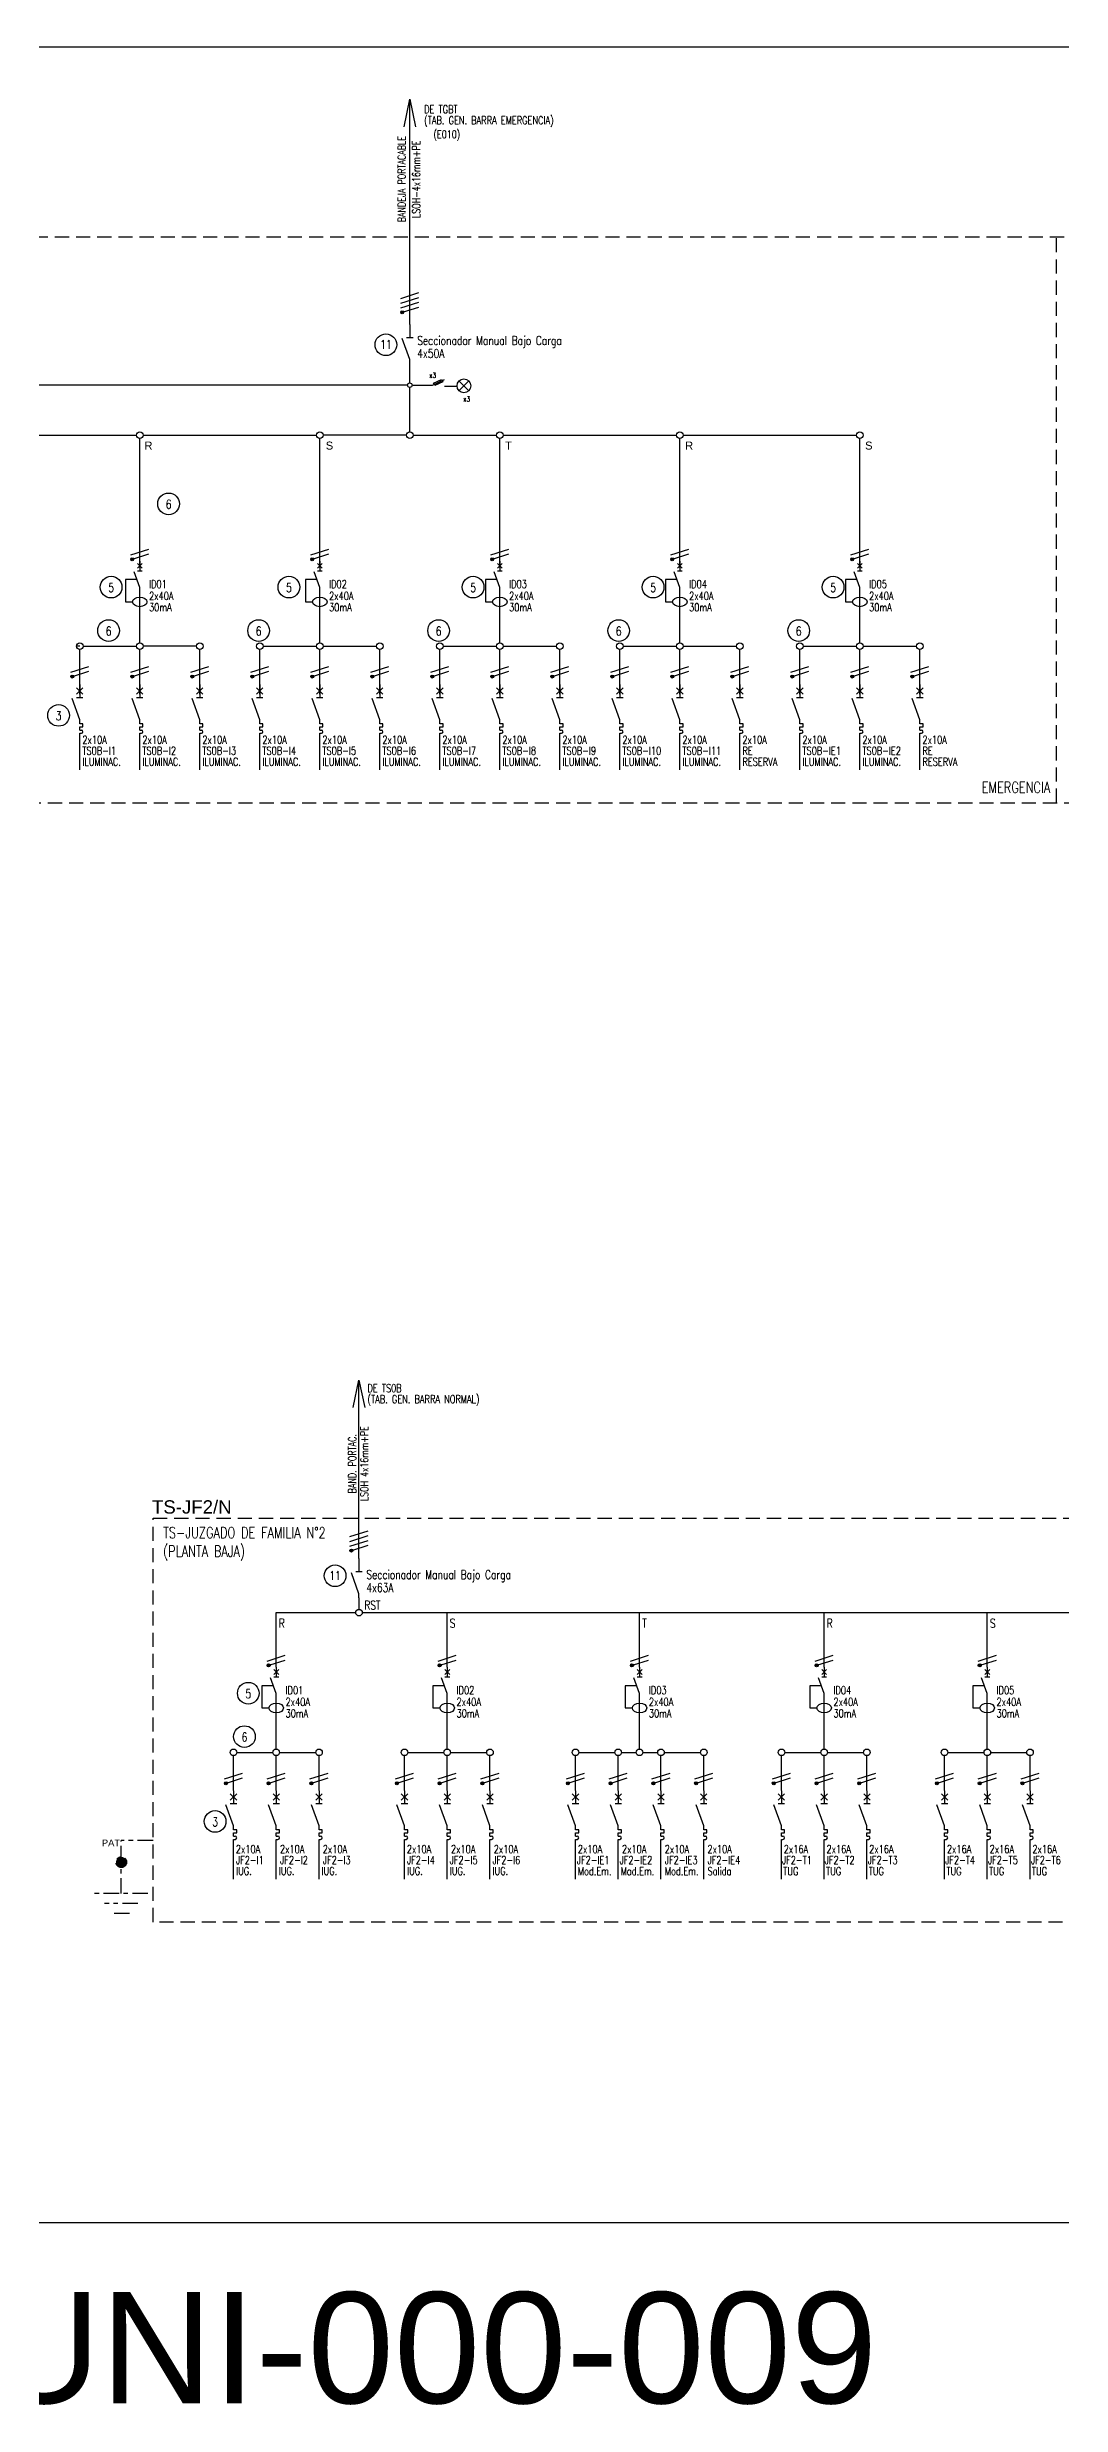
# Model space of a CAD drawing. Extents: x 3521 to 3783, y 1252 to 1654.
# Drawn here: x 3713.1 to 3735.9, y 1383.4 to 1436.4 of the extents above; entities that cross this region are included whole.
import ezdxf
from ezdxf.enums import TextEntityAlignment as Align

# ---------------------------------------------------------------- set-up
doc = ezdxf.new("R2010")
doc.units = 0
doc.linetypes.add('OCJ-ESQUEMAS UNIFILARES-CORREGIDOS IDO-REV.br$0$DASHED', pattern=[19.05, 12.7, -6.35])
doc.linetypes.add('OCJ-ESQUEMAS UNIFILARES-CORREGIDOS IDO-REV.br$0$EJE_5', pattern=[7.1, 5, -1, 0.1, -1])
for name, color, linetype in [('OCJ-ESQUEMAS UNIFILARES-CORREGIDOS IDO-REV.br$0$00-IE', 1, 'Continuous'), ('OCJ-ESQUEMAS UNIFILARES-CORREGIDOS IDO-REV.br$0$00-IE-CABLES', 10, 'Continuous'), ('OCJ-ESQUEMAS UNIFILARES-CORREGIDOS IDO-REV.br$0$01-ELE-APARATOS', 170, 'Continuous'), ('OCJ-ESQUEMAS UNIFILARES-CORREGIDOS IDO-REV.br$0$CABLES', 10, 'Continuous'), ('OCJ-ESQUEMAS UNIFILARES-CORREGIDOS IDO-REV.br$0$ELECTRIC', 4, 'Continuous'), ('OCJ-ESQUEMAS UNIFILARES-CORREGIDOS IDO-REV.br$0$NOMBRE DE PLANOS', 6, 'Continuous'), ('OCJ-ESQUEMAS UNIFILARES-CORREGIDOS IDO-REV.br$0$PAT', 80, 'Continuous'), ('OCJ-ESQUEMAS UNIFILARES-CORREGIDOS IDO-REV.br$0$TEXTO', 7, 'Continuous')]:
    doc.layers.add(name, color=color, linetype=linetype)
doc.styles.add('OCJ-ESQUEMAS UNIFILARES-CORREGIDOS IDO-REV.br$0$ARIAL', font='arial.ttf', dxfattribs={"height": 0.2})
doc.styles.add('OCJ-ESQUEMAS UNIFILARES-CORREGIDOS IDO-REV.br$0$Electricidad', font='ROMANS.SHX', dxfattribs={"width": 0.75, "height": 0.175})
doc.styles.add('OCJ-ESQUEMAS UNIFILARES-CORREGIDOS IDO-REV.br$0$Standard', font='arial.ttf')

# ---------------------------------------------------------------- blocks, each defined once
blk = doc.blocks.new('OCJ-ESQUEMAS UNIFILARES-CORREGIDOS IDO-REV.br$0$Unif-Interruptor-Term')
for p, q in [((0, -1.013), (0.045, -1.013)), ((0, -1.103), (0.045, -1.103))]:
    blk.add_line(p, q)
for points in [[(-0.09, 0.177), (0.09, -0.003)], [(-0.09, -0.003), (0.09, 0.177)], [(0, 0.267), (0, -0.093)], [(0, -0.72), (-0.215, -0.128)], [(-0.09, -0.093), (0.09, -0.093)], [(0, -0.833), (0, -0.72)], [(0, -0.923), (0.09, -0.923), (0.09, -0.833), (0, -0.833)], [(0, -1.013), (0, -0.923)], [(0, -1.215), (0, -1.103)]]:
    blk.add_lwpolyline(points)
blk.add_arc((0.045, -1.058), 0.045, 270, 90)
blk = doc.blocks.new('OCJ-ESQUEMAS UNIFILARES-CORREGIDOS IDO-REV.br$0$Unif-Interruptor-Dif')
for points in [[(-0.068, 0.11), (0.068, -0.025)], [(-0.068, -0.025), (0.068, 0.11)], [(0, 0.177), (0, -0.093)], [(-0.081, -0.343), (-0.405, -0.343), (-0.405, -0.97), (-0.202, -0.97)], [(0, -0.565), (-0.162, -0.121)], [(-0.068, -0.093), (0.068, -0.093)], [(0, -1.308), (0, -0.565)]]:
    blk.add_lwpolyline(points)
blk.add_ellipse((0, -0.97), major_axis=(0.203, 0), ratio=0.670814)
blk = doc.blocks.new('OCJ-ESQUEMAS UNIFILARES-CORREGIDOS IDO-REV.br$0$A$C7AFF483F')
for points in [[(0, 0.09), (-0.172, 0.564)], [(-0.072, 0.592), (0.072, 0.592)], [(0, 0.88), (0, 0.592)], [(0, 0), (0, 0.09)]]:
    blk.add_lwpolyline(points)

msp = doc.modelspace()

# ---------------------------------------------------------------- hatches: boundary and pattern name
at = {"layer": 'OCJ-ESQUEMAS UNIFILARES-CORREGIDOS IDO-REV.br$0$00-IE-CABLES'}
for points in [[(3721.024, 1430.431, 1), (3721.078, 1430.471, 1)], [(3714.949, 1424.875, 1), (3715.003, 1424.915, 1)], [(3718.999, 1424.875, 1), (3719.053, 1424.915, 1)], [(3723.049, 1424.875, 1), (3723.103, 1424.915, 1)], [(3727.099, 1424.875, 1), (3727.153, 1424.915, 1)], [(3731.149, 1424.875, 1), (3731.203, 1424.915, 1)], [(3713.599, 1422.237, 1), (3713.653, 1422.277, 1)], [(3714.949, 1422.237, 1), (3715.003, 1422.277, 1)], [(3716.299, 1422.237, 1), (3716.353, 1422.277, 1)], [(3717.649, 1422.237, 1), (3717.703, 1422.277, 1)], [(3718.999, 1422.237, 1), (3719.053, 1422.277, 1)], [(3720.349, 1422.237, 1), (3720.403, 1422.277, 1)], [(3721.699, 1422.237, 1), (3721.753, 1422.277, 1)], [(3723.049, 1422.237, 1), (3723.103, 1422.277, 1)], [(3724.399, 1422.237, 1), (3724.453, 1422.277, 1)], [(3725.749, 1422.237, 1), (3725.803, 1422.277, 1)], [(3727.099, 1422.237, 1), (3727.153, 1422.277, 1)], [(3728.449, 1422.237, 1), (3728.503, 1422.277, 1)], [(3729.799, 1422.237, 1), (3729.853, 1422.277, 1)], [(3731.149, 1422.237, 1), (3731.203, 1422.277, 1)], [(3732.499, 1422.237, 1), (3732.553, 1422.277, 1)], [(3719.88, 1402.575, 1), (3719.935, 1402.615, 1)], [(3718.019, 1399.992, 1), (3718.074, 1400.031, 1)], [(3721.866, 1399.992, 1), (3721.921, 1400.031, 1)], [(3726.194, 1399.992, 1), (3726.248, 1400.031, 1)], [(3730.345, 1399.992, 1), (3730.4, 1400.031, 1)], [(3734.016, 1399.992, 1), (3734.07, 1400.031, 1)], [(3717.057, 1397.339, 1), (3717.112, 1397.379, 1)], [(3718.019, 1397.339, 1), (3718.074, 1397.379, 1)], [(3718.981, 1397.339, 1), (3719.035, 1397.379, 1)], [(3720.904, 1397.339, 1), (3720.959, 1397.379, 1)], [(3721.866, 1397.339, 1), (3721.921, 1397.379, 1)], [(3722.828, 1397.339, 1), (3722.882, 1397.379, 1)], [(3724.751, 1397.339, 1), (3724.806, 1397.379, 1)], [(3725.713, 1397.339, 1), (3725.767, 1397.379, 1)], [(3726.675, 1397.339, 1), (3726.729, 1397.379, 1)], [(3727.636, 1397.339, 1), (3727.691, 1397.379, 1)], [(3729.384, 1397.339, 1), (3729.438, 1397.379, 1)], [(3730.345, 1397.339, 1), (3730.4, 1397.379, 1)], [(3731.307, 1397.339, 1), (3731.362, 1397.379, 1)], [(3733.054, 1397.339, 1), (3733.109, 1397.379, 1)], [(3734.016, 1397.339, 1), (3734.07, 1397.379, 1)], [(3734.978, 1397.339, 1), (3735.032, 1397.379, 1)]]:
    msp.add_hatch(color=256, dxfattribs=at).paths.add_polyline_path(points)
at = {"layer": 'OCJ-ESQUEMAS UNIFILARES-CORREGIDOS IDO-REV.br$0$PAT', "linetype": 'OCJ-ESQUEMAS UNIFILARES-CORREGIDOS IDO-REV.br$0$EJE_5', "ltscale": 0.07}
h = msp.add_hatch(color=256, dxfattribs=at)
h.paths.add_polyline_path([(3714.611, 1395.585), (3714.851, 1395.585, 1)])
h.paths.add_polyline_path([(3714.851, 1395.585), (3714.731, 1395.585), (3714.731, 1395.465, 0.414214)])
h.paths.add_polyline_path([(3714.731, 1395.585), (3714.611, 1395.585, 0.414214), (3714.731, 1395.465)])

# ---------------------------------------------------------------- linework, layer by layer
at = {"layer": 'OCJ-ESQUEMAS UNIFILARES-CORREGIDOS IDO-REV.br$0$00-IE'}
msp.add_line((3721.172, 1428.812), (3693.863, 1428.812), dxfattribs=at)
for points in [[(3721.297, 1428.812), (3721.733, 1428.812), (3722.002, 1428.937)], [(3722.004, 1428.791), (3722.282, 1428.791)]]:
    msp.add_lwpolyline(points, dxfattribs=at)
msp.add_lwpolyline([(3721.757, 1428.859), (3721.938, 1428.942), (3721.965, 1428.884), (3721.784, 1428.801)], close=True, dxfattribs=at)
at = {"layer": 'OCJ-ESQUEMAS UNIFILARES-CORREGIDOS IDO-REV.br$0$00-IE-CABLES'}
for p, q in [((3721.222, 1430.176), (3721.222, 1435.243)), ((3721.222, 1428.862), (3721.222, 1429.37)), ((3721.222, 1427.763), (3721.222, 1428.762)), ((3712.522, 1427.689), (3715.073, 1427.689)), ((3715.147, 1424.713), (3715.147, 1427.615)), ((3715.147, 1425.789), (3715.147, 1427.615)), ((3715.222, 1427.689), (3719.123, 1427.689)), ((3719.197, 1424.713), (3719.197, 1427.615)), ((3721.148, 1427.689), (3719.272, 1427.689)), ((3721.297, 1427.689), (3723.173, 1427.689)), ((3723.247, 1424.713), (3723.247, 1427.615)), ((3723.322, 1427.689), (3727.223, 1427.689)), ((3727.297, 1424.713), (3727.297, 1427.615)), ((3727.372, 1427.689), (3731.273, 1427.689)), ((3731.347, 1424.713), (3731.347, 1427.615)), ((3715.147, 1423.012), (3715.147, 1423.814)), ((3719.197, 1423.012), (3719.197, 1423.814)), ((3723.247, 1423.012), (3723.247, 1423.814)), ((3727.297, 1423.012), (3727.297, 1423.814)), ((3731.347, 1423.012), (3731.347, 1423.814)), ((3713.797, 1422.938), (3713.723, 1422.938)), ((3713.797, 1421.862), (3713.797, 1422.864)), ((3713.872, 1422.938), (3715.073, 1422.938)), ((3715.147, 1421.862), (3715.147, 1422.864)), ((3716.423, 1422.938), (3715.222, 1422.938)), ((3716.497, 1421.862), (3716.497, 1422.864)), ((3717.847, 1421.862), (3717.847, 1422.864)), ((3717.922, 1422.938), (3719.123, 1422.938)), ((3719.197, 1421.862), (3719.197, 1422.864)), ((3719.272, 1422.938), (3720.473, 1422.938)), ((3720.547, 1421.862), (3720.547, 1422.864)), ((3721.897, 1421.862), (3721.897, 1422.864)), ((3721.972, 1422.938), (3723.173, 1422.938)), ((3723.247, 1421.862), (3723.247, 1422.864)), ((3723.322, 1422.938), (3724.523, 1422.938)), ((3724.597, 1421.862), (3724.597, 1422.864)), ((3725.947, 1421.862), (3725.947, 1422.864)), ((3726.022, 1422.938), (3727.223, 1422.938)), ((3727.297, 1421.862), (3727.297, 1422.864)), ((3727.372, 1422.938), (3728.573, 1422.938)), ((3728.647, 1421.862), (3728.647, 1422.864)), ((3729.997, 1421.862), (3729.997, 1422.864)), ((3730.072, 1422.938), (3731.273, 1422.938)), ((3731.347, 1421.862), (3731.347, 1422.864)), ((3731.422, 1422.938), (3732.623, 1422.938)), ((3732.697, 1421.862), (3732.697, 1422.864)), ((3713.797, 1420.162), (3713.797, 1420.964)), ((3715.147, 1420.162), (3715.147, 1420.964)), ((3716.497, 1420.162), (3716.497, 1420.964)), ((3717.847, 1420.162), (3717.847, 1420.964)), ((3719.197, 1420.162), (3719.197, 1420.964)), ((3720.547, 1420.162), (3720.547, 1420.964)), ((3721.897, 1420.162), (3721.897, 1420.964)), ((3723.247, 1420.162), (3723.247, 1420.964)), ((3724.597, 1420.162), (3724.597, 1420.964)), ((3725.947, 1420.162), (3725.947, 1420.964)), ((3727.297, 1420.162), (3727.297, 1420.964)), ((3728.647, 1420.162), (3728.647, 1420.964)), ((3729.997, 1420.162), (3729.997, 1420.964)), ((3731.347, 1420.162), (3731.347, 1420.964)), ((3732.697, 1420.162), (3732.697, 1420.964)), ((3720.079, 1402.413), (3720.079, 1406.428)), ((3720.079, 1401.533), (3720.079, 1401.272)), ((3718.218, 1399.971), (3718.218, 1401.198)), ((3718.218, 1401.198), (3720.005, 1401.198)), ((3720.152, 1401.198), (3741.704, 1401.198)), ((3722.065, 1399.971), (3722.065, 1401.198)), ((3726.392, 1399.971), (3726.392, 1401.198)), ((3730.544, 1399.971), (3730.544, 1401.198)), ((3734.215, 1399.971), (3734.215, 1401.198)), ((3718.218, 1398.129), (3718.218, 1398.931)), ((3722.065, 1398.129), (3722.065, 1398.931)), ((3726.392, 1398.129), (3726.392, 1398.931)), ((3730.544, 1398.129), (3730.544, 1398.931)), ((3734.215, 1398.129), (3734.215, 1398.931)), ((3717.256, 1397.193), (3717.256, 1397.981)), ((3717.33, 1398.055), (3718.144, 1398.055)), ((3718.218, 1397.193), (3718.218, 1397.981)), ((3718.292, 1398.055), (3719.105, 1398.055)), ((3719.18, 1397.193), (3719.18, 1397.981)), ((3721.103, 1397.193), (3721.103, 1397.981)), ((3721.177, 1398.055), (3721.991, 1398.055)), ((3722.065, 1397.193), (3722.065, 1397.981)), ((3722.139, 1398.055), (3722.952, 1398.055)), ((3723.026, 1397.193), (3723.026, 1397.981)), ((3724.95, 1397.193), (3724.95, 1397.981)), ((3725.024, 1398.055), (3725.837, 1398.055)), ((3725.911, 1397.193), (3725.911, 1397.981)), ((3725.986, 1398.055), (3726.318, 1398.055)), ((3726.466, 1398.055), (3726.799, 1398.055)), ((3726.873, 1397.193), (3726.873, 1397.981)), ((3726.947, 1398.055), (3727.761, 1398.055)), ((3727.835, 1397.193), (3727.835, 1397.981)), ((3729.582, 1397.193), (3729.582, 1397.981)), ((3729.656, 1398.055), (3730.47, 1398.055)), ((3730.544, 1397.193), (3730.544, 1397.981)), ((3730.618, 1398.055), (3731.431, 1398.055)), ((3731.506, 1397.193), (3731.506, 1397.981)), ((3733.253, 1397.193), (3733.253, 1397.981)), ((3733.327, 1398.055), (3734.14, 1398.055)), ((3734.215, 1397.193), (3734.215, 1397.981)), ((3734.289, 1398.055), (3735.102, 1398.055)), ((3735.176, 1397.193), (3735.176, 1397.981)), ((3717.256, 1395.205), (3717.256, 1396.007)), ((3718.218, 1395.205), (3718.218, 1396.007)), ((3719.18, 1395.205), (3719.18, 1396.007)), ((3721.103, 1395.205), (3721.103, 1396.007)), ((3722.065, 1395.205), (3722.065, 1396.007)), ((3723.026, 1395.205), (3723.026, 1396.007)), ((3724.95, 1395.205), (3724.95, 1396.007)), ((3725.911, 1395.205), (3725.911, 1396.007)), ((3726.873, 1395.205), (3726.873, 1396.007)), ((3727.835, 1395.205), (3727.835, 1396.007)), ((3729.582, 1395.205), (3729.582, 1396.007)), ((3730.544, 1395.205), (3730.544, 1396.007)), ((3731.506, 1395.205), (3731.506, 1396.007)), ((3733.253, 1395.205), (3733.253, 1396.007)), ((3734.215, 1395.205), (3734.215, 1396.007)), ((3735.176, 1395.205), (3735.176, 1396.007))]:
    msp.add_line(p, q, dxfattribs=at)
for points in [[(3721.092, 1434.625), (3721.222, 1435.243), (3721.353, 1434.625)], [(3721.019, 1430.765), (3721.426, 1430.893)], [(3721.019, 1430.657), (3721.426, 1430.785)], [(3721.019, 1430.549), (3721.426, 1430.677)], [(3721.083, 1430.461), (3721.426, 1430.569)], [(3714.944, 1424.993), (3715.351, 1425.122)], [(3715.008, 1424.905), (3715.351, 1425.014)], [(3718.994, 1424.993), (3719.401, 1425.122)], [(3719.058, 1424.905), (3719.401, 1425.014)], [(3723.044, 1424.993), (3723.451, 1425.122)], [(3723.108, 1424.905), (3723.451, 1425.014)], [(3727.094, 1424.993), (3727.501, 1425.122)], [(3727.158, 1424.905), (3727.501, 1425.014)], [(3731.144, 1424.993), (3731.551, 1425.122)], [(3731.208, 1424.905), (3731.551, 1425.014)], [(3713.594, 1422.355), (3714.001, 1422.484)], [(3713.658, 1422.267), (3714.001, 1422.376)], [(3714.944, 1422.355), (3715.351, 1422.484)], [(3715.008, 1422.267), (3715.351, 1422.376)], [(3716.294, 1422.355), (3716.701, 1422.484)], [(3716.358, 1422.267), (3716.701, 1422.376)], [(3717.644, 1422.355), (3718.051, 1422.484)], [(3717.708, 1422.267), (3718.051, 1422.376)], [(3718.994, 1422.355), (3719.401, 1422.484)], [(3719.058, 1422.267), (3719.401, 1422.376)], [(3720.344, 1422.355), (3720.751, 1422.484)], [(3720.408, 1422.267), (3720.751, 1422.376)], [(3721.694, 1422.355), (3722.101, 1422.484)], [(3721.758, 1422.267), (3722.101, 1422.376)], [(3723.044, 1422.355), (3723.451, 1422.484)], [(3723.108, 1422.267), (3723.451, 1422.376)], [(3724.394, 1422.355), (3724.801, 1422.484)], [(3724.458, 1422.267), (3724.801, 1422.376)], [(3725.744, 1422.355), (3726.151, 1422.484)], [(3725.808, 1422.267), (3726.151, 1422.376)], [(3727.094, 1422.355), (3727.501, 1422.484)], [(3727.158, 1422.267), (3727.501, 1422.376)], [(3728.444, 1422.355), (3728.851, 1422.484)], [(3728.508, 1422.267), (3728.851, 1422.376)], [(3729.794, 1422.355), (3730.201, 1422.484)], [(3729.858, 1422.267), (3730.201, 1422.376)], [(3731.144, 1422.355), (3731.551, 1422.484)], [(3731.208, 1422.267), (3731.551, 1422.376)], [(3732.494, 1422.355), (3732.901, 1422.484)], [(3732.558, 1422.267), (3732.901, 1422.376)], [(3719.948, 1405.81), (3720.079, 1406.428), (3720.21, 1405.81)], [(3719.875, 1402.909), (3720.282, 1403.038)], [(3719.875, 1402.801), (3720.282, 1402.93)], [(3719.875, 1402.693), (3720.282, 1402.822)], [(3719.94, 1402.605), (3720.282, 1402.714)], [(3718.014, 1400.109), (3718.421, 1400.238)], [(3718.079, 1400.022), (3718.421, 1400.13)], [(3721.861, 1400.109), (3722.268, 1400.238)], [(3721.925, 1400.022), (3722.268, 1400.13)], [(3726.189, 1400.109), (3726.596, 1400.238)], [(3726.253, 1400.022), (3726.596, 1400.13)], [(3730.34, 1400.109), (3730.747, 1400.238)], [(3730.405, 1400.022), (3730.747, 1400.13)], [(3734.011, 1400.109), (3734.418, 1400.238)], [(3734.075, 1400.022), (3734.418, 1400.13)], [(3717.053, 1397.457), (3717.46, 1397.586)], [(3717.117, 1397.369), (3717.46, 1397.478)], [(3718.014, 1397.457), (3718.421, 1397.586)], [(3718.079, 1397.369), (3718.421, 1397.478)], [(3718.976, 1397.457), (3719.383, 1397.586)], [(3719.04, 1397.369), (3719.383, 1397.478)], [(3720.899, 1397.457), (3721.306, 1397.586)], [(3720.964, 1397.369), (3721.306, 1397.478)], [(3721.861, 1397.457), (3722.268, 1397.586)], [(3721.925, 1397.369), (3722.268, 1397.478)], [(3722.823, 1397.457), (3723.23, 1397.586)], [(3722.887, 1397.369), (3723.23, 1397.478)], [(3724.746, 1397.457), (3725.153, 1397.586)], [(3724.811, 1397.369), (3725.153, 1397.478)], [(3725.708, 1397.457), (3726.115, 1397.586)], [(3725.772, 1397.369), (3726.115, 1397.478)], [(3726.67, 1397.457), (3727.077, 1397.586)], [(3726.734, 1397.369), (3727.077, 1397.478)], [(3727.631, 1397.457), (3728.038, 1397.586)], [(3727.696, 1397.369), (3728.038, 1397.478)], [(3729.379, 1397.457), (3729.786, 1397.586)], [(3729.443, 1397.369), (3729.786, 1397.478)], [(3730.34, 1397.457), (3730.747, 1397.586)], [(3730.405, 1397.369), (3730.747, 1397.478)], [(3731.302, 1397.457), (3731.709, 1397.586)], [(3731.366, 1397.369), (3731.709, 1397.478)], [(3733.049, 1397.457), (3733.456, 1397.586)], [(3733.114, 1397.369), (3733.456, 1397.478)], [(3734.011, 1397.457), (3734.418, 1397.586)], [(3734.075, 1397.369), (3734.418, 1397.478)], [(3734.973, 1397.457), (3735.38, 1397.586)], [(3735.037, 1397.369), (3735.38, 1397.478)]]:
    msp.add_lwpolyline(points, dxfattribs=at)
for centre, radius in [((3721.051, 1430.451), 0.0338), ((3715.147, 1427.689), 0.0741), ((3719.197, 1427.689), 0.0741), ((3721.222, 1427.689), 0.0741), ((3723.247, 1427.689), 0.0741), ((3727.297, 1427.689), 0.0741), ((3731.347, 1427.689), 0.0741), ((3714.976, 1424.895), 0.0338), ((3719.026, 1424.895), 0.0338), ((3723.076, 1424.895), 0.0338), ((3727.126, 1424.895), 0.0338), ((3731.176, 1424.895), 0.0338), ((3713.797, 1422.938), 0.0741), ((3715.147, 1422.938), 0.0741), ((3716.497, 1422.938), 0.0741), ((3717.847, 1422.938), 0.0741), ((3719.197, 1422.938), 0.0741), ((3720.547, 1422.938), 0.0741), ((3721.897, 1422.938), 0.0741), ((3723.247, 1422.938), 0.0741), ((3724.597, 1422.938), 0.0741), ((3725.947, 1422.938), 0.0741), ((3727.297, 1422.938), 0.0741), ((3728.647, 1422.938), 0.0741), ((3729.997, 1422.938), 0.0741), ((3731.347, 1422.938), 0.0741), ((3732.697, 1422.938), 0.0741), ((3713.626, 1422.257), 0.0338), ((3714.976, 1422.257), 0.0338), ((3716.326, 1422.257), 0.0338), ((3717.676, 1422.257), 0.0338), ((3719.026, 1422.257), 0.0338), ((3720.376, 1422.257), 0.0338), ((3721.726, 1422.257), 0.0338), ((3723.076, 1422.257), 0.0338), ((3724.426, 1422.257), 0.0338), ((3725.776, 1422.257), 0.0338), ((3727.126, 1422.257), 0.0338), ((3728.476, 1422.257), 0.0338), ((3729.826, 1422.257), 0.0338), ((3731.176, 1422.257), 0.0338), ((3732.526, 1422.257), 0.0338), ((3719.907, 1402.595), 0.0338), ((3720.079, 1401.198), 0.0741), ((3718.046, 1400.011), 0.0338), ((3721.893, 1400.011), 0.0338), ((3726.221, 1400.011), 0.0338), ((3730.373, 1400.011), 0.0338), ((3734.043, 1400.011), 0.0338), ((3717.256, 1398.055), 0.0741), ((3718.218, 1398.055), 0.0741), ((3719.18, 1398.055), 0.0741), ((3721.103, 1398.055), 0.0741), ((3722.065, 1398.055), 0.0741), ((3723.026, 1398.055), 0.0741), ((3724.95, 1398.055), 0.0741), ((3725.911, 1398.055), 0.0741), ((3726.392, 1398.055), 0.0741), ((3726.873, 1398.055), 0.0741), ((3727.835, 1398.055), 0.0741), ((3729.582, 1398.055), 0.0741), ((3730.544, 1398.055), 0.0741), ((3731.506, 1398.055), 0.0741), ((3733.253, 1398.055), 0.0741), ((3734.215, 1398.055), 0.0741), ((3735.176, 1398.055), 0.0741), ((3717.085, 1397.359), 0.0338), ((3718.046, 1397.359), 0.0338), ((3719.008, 1397.359), 0.0338), ((3720.932, 1397.359), 0.0338), ((3721.893, 1397.359), 0.0338), ((3722.855, 1397.359), 0.0338), ((3724.778, 1397.359), 0.0338), ((3725.74, 1397.359), 0.0338), ((3726.702, 1397.359), 0.0338), ((3727.664, 1397.359), 0.0338), ((3729.411, 1397.359), 0.0338), ((3730.373, 1397.359), 0.0338), ((3731.334, 1397.359), 0.0338), ((3733.081, 1397.359), 0.0338), ((3734.043, 1397.359), 0.0338), ((3735.005, 1397.359), 0.0338)]:
    msp.add_circle(centre, radius, dxfattribs=at)
at = {"layer": 'OCJ-ESQUEMAS UNIFILARES-CORREGIDOS IDO-REV.br$0$01-ELE-APARATOS'}
for p, q in [((3722.547, 1428.688), (3722.328, 1428.906)), ((3722.328, 1428.688), (3722.547, 1428.906))]:
    msp.add_line(p, q, dxfattribs=at)
msp.add_circle((3722.438, 1428.797), 0.154, dxfattribs=at)
at = {"layer": 'OCJ-ESQUEMAS UNIFILARES-CORREGIDOS IDO-REV.br$0$CABLES'}
msp.add_circle((3721.222, 1428.812), 0.05, dxfattribs=at)
at = {"layer": 'OCJ-ESQUEMAS UNIFILARES-CORREGIDOS IDO-REV.br$0$ELECTRIC', "linetype": 'OCJ-ESQUEMAS UNIFILARES-CORREGIDOS IDO-REV.br$0$DASHED', "ltscale": 0.025}
msp.add_line((3735.769, 1419.418), (3735.769, 1432.138), dxfattribs=at)
for points in [[(3690.698, 1419.418), (3767.373, 1419.418), (3767.373, 1432.138), (3690.698, 1432.138)], [(3715.446, 1403.323), (3753.055, 1403.323), (3753.055, 1394.238), (3715.446, 1394.238)]]:
    msp.add_lwpolyline(points, close=True, dxfattribs=at)
at = {"layer": 'OCJ-ESQUEMAS UNIFILARES-CORREGIDOS IDO-REV.br$0$NOMBRE DE PLANOS'}
msp.add_lwpolyline([(3687.314, 1387.481), (3783.054, 1387.481), (3783.054, 1436.416), (3687.314, 1436.416)], close=True, dxfattribs=at)
at = {"layer": 'OCJ-ESQUEMAS UNIFILARES-CORREGIDOS IDO-REV.br$0$PAT', "linetype": 'OCJ-ESQUEMAS UNIFILARES-CORREGIDOS IDO-REV.br$0$EJE_5', "ltscale": 0.07}
for p, q in [((3715.446, 1396.072), (3714.731, 1396.072)), ((3714.731, 1395.601), (3714.731, 1396.072)), ((3714.731, 1394.876), (3714.731, 1395.585)), ((3715.331, 1394.876), (3714.131, 1394.876)), ((3715.106, 1394.651), (3714.356, 1394.651)), ((3714.919, 1394.426), (3714.544, 1394.426))]:
    msp.add_line(p, q, dxfattribs=at)
msp.add_circle((3714.731, 1395.585), 0.12, dxfattribs=at)
msp.add_circle((3714.731, 1395.585), 0.12, dxfattribs=at)
at = {"layer": 'OCJ-ESQUEMAS UNIFILARES-CORREGIDOS IDO-REV.br$0$TEXTO'}
for centre in [(3720.685, 1429.722), (3715.796, 1426.142), (3714.503, 1424.268), (3718.503, 1424.268), (3722.646, 1424.268), (3726.696, 1424.268), (3730.746, 1424.268), (3714.446, 1423.291), (3717.821, 1423.291), (3721.871, 1423.291), (3725.921, 1423.291), (3729.971, 1423.291), (3713.321, 1421.384), (3719.541, 1402.028), (3717.589, 1399.384), (3717.502, 1398.408), (3716.842, 1396.5)]:
    msp.add_circle(centre, 0.244, dxfattribs=at)

# ---------------------------------------------------------------- block references
at = {"layer": 'OCJ-ESQUEMAS UNIFILARES-CORREGIDOS IDO-REV.br$0$01-ELE-APARATOS'}
for p in [(3721.222, 1429.296), (3720.079, 1401.533)]:
    msp.add_blockref('OCJ-ESQUEMAS UNIFILARES-CORREGIDOS IDO-REV.br$0$A$C7AFF483F', p, dxfattribs=at)
at = {"layer": 'OCJ-ESQUEMAS UNIFILARES-CORREGIDOS IDO-REV.br$0$01-ELE-APARATOS', "xscale": 0.7999999999999546, "yscale": 0.7999999999999546, "zscale": 0.7999999999999546}
for name, p in [('OCJ-ESQUEMAS UNIFILARES-CORREGIDOS IDO-REV.br$0$Unif-Interruptor-Dif', (3715.147, 1424.713)), ('OCJ-ESQUEMAS UNIFILARES-CORREGIDOS IDO-REV.br$0$Unif-Interruptor-Dif', (3719.197, 1424.713)), ('OCJ-ESQUEMAS UNIFILARES-CORREGIDOS IDO-REV.br$0$Unif-Interruptor-Dif', (3723.247, 1424.713)), ('OCJ-ESQUEMAS UNIFILARES-CORREGIDOS IDO-REV.br$0$Unif-Interruptor-Dif', (3727.297, 1424.713)), ('OCJ-ESQUEMAS UNIFILARES-CORREGIDOS IDO-REV.br$0$Unif-Interruptor-Dif', (3731.347, 1424.713)), ('OCJ-ESQUEMAS UNIFILARES-CORREGIDOS IDO-REV.br$0$Unif-Interruptor-Term', (3713.797, 1421.862)), ('OCJ-ESQUEMAS UNIFILARES-CORREGIDOS IDO-REV.br$0$Unif-Interruptor-Term', (3715.147, 1421.862)), ('OCJ-ESQUEMAS UNIFILARES-CORREGIDOS IDO-REV.br$0$Unif-Interruptor-Term', (3716.497, 1421.862)), ('OCJ-ESQUEMAS UNIFILARES-CORREGIDOS IDO-REV.br$0$Unif-Interruptor-Term', (3717.847, 1421.862)), ('OCJ-ESQUEMAS UNIFILARES-CORREGIDOS IDO-REV.br$0$Unif-Interruptor-Term', (3719.197, 1421.862)), ('OCJ-ESQUEMAS UNIFILARES-CORREGIDOS IDO-REV.br$0$Unif-Interruptor-Term', (3720.547, 1421.862)), ('OCJ-ESQUEMAS UNIFILARES-CORREGIDOS IDO-REV.br$0$Unif-Interruptor-Term', (3721.897, 1421.862)), ('OCJ-ESQUEMAS UNIFILARES-CORREGIDOS IDO-REV.br$0$Unif-Interruptor-Term', (3723.247, 1421.862)), ('OCJ-ESQUEMAS UNIFILARES-CORREGIDOS IDO-REV.br$0$Unif-Interruptor-Term', (3724.597, 1421.862)), ('OCJ-ESQUEMAS UNIFILARES-CORREGIDOS IDO-REV.br$0$Unif-Interruptor-Term', (3725.947, 1421.862)), ('OCJ-ESQUEMAS UNIFILARES-CORREGIDOS IDO-REV.br$0$Unif-Interruptor-Term', (3727.297, 1421.862)), ('OCJ-ESQUEMAS UNIFILARES-CORREGIDOS IDO-REV.br$0$Unif-Interruptor-Term', (3728.647, 1421.862)), ('OCJ-ESQUEMAS UNIFILARES-CORREGIDOS IDO-REV.br$0$Unif-Interruptor-Term', (3729.997, 1421.862)), ('OCJ-ESQUEMAS UNIFILARES-CORREGIDOS IDO-REV.br$0$Unif-Interruptor-Term', (3731.347, 1421.862)), ('OCJ-ESQUEMAS UNIFILARES-CORREGIDOS IDO-REV.br$0$Unif-Interruptor-Term', (3732.697, 1421.862)), ('OCJ-ESQUEMAS UNIFILARES-CORREGIDOS IDO-REV.br$0$Unif-Interruptor-Dif', (3718.218, 1399.829)), ('OCJ-ESQUEMAS UNIFILARES-CORREGIDOS IDO-REV.br$0$Unif-Interruptor-Dif', (3722.065, 1399.829)), ('OCJ-ESQUEMAS UNIFILARES-CORREGIDOS IDO-REV.br$0$Unif-Interruptor-Dif', (3726.392, 1399.829)), ('OCJ-ESQUEMAS UNIFILARES-CORREGIDOS IDO-REV.br$0$Unif-Interruptor-Dif', (3730.544, 1399.829)), ('OCJ-ESQUEMAS UNIFILARES-CORREGIDOS IDO-REV.br$0$Unif-Interruptor-Dif', (3734.215, 1399.829)), ('OCJ-ESQUEMAS UNIFILARES-CORREGIDOS IDO-REV.br$0$Unif-Interruptor-Term', (3717.256, 1396.979)), ('OCJ-ESQUEMAS UNIFILARES-CORREGIDOS IDO-REV.br$0$Unif-Interruptor-Term', (3718.218, 1396.979)), ('OCJ-ESQUEMAS UNIFILARES-CORREGIDOS IDO-REV.br$0$Unif-Interruptor-Term', (3719.18, 1396.979)), ('OCJ-ESQUEMAS UNIFILARES-CORREGIDOS IDO-REV.br$0$Unif-Interruptor-Term', (3721.103, 1396.979)), ('OCJ-ESQUEMAS UNIFILARES-CORREGIDOS IDO-REV.br$0$Unif-Interruptor-Term', (3722.065, 1396.979)), ('OCJ-ESQUEMAS UNIFILARES-CORREGIDOS IDO-REV.br$0$Unif-Interruptor-Term', (3723.026, 1396.979)), ('OCJ-ESQUEMAS UNIFILARES-CORREGIDOS IDO-REV.br$0$Unif-Interruptor-Term', (3724.95, 1396.979)), ('OCJ-ESQUEMAS UNIFILARES-CORREGIDOS IDO-REV.br$0$Unif-Interruptor-Term', (3725.911, 1396.979)), ('OCJ-ESQUEMAS UNIFILARES-CORREGIDOS IDO-REV.br$0$Unif-Interruptor-Term', (3726.873, 1396.979)), ('OCJ-ESQUEMAS UNIFILARES-CORREGIDOS IDO-REV.br$0$Unif-Interruptor-Term', (3727.835, 1396.979)), ('OCJ-ESQUEMAS UNIFILARES-CORREGIDOS IDO-REV.br$0$Unif-Interruptor-Term', (3729.582, 1396.979)), ('OCJ-ESQUEMAS UNIFILARES-CORREGIDOS IDO-REV.br$0$Unif-Interruptor-Term', (3730.544, 1396.979)), ('OCJ-ESQUEMAS UNIFILARES-CORREGIDOS IDO-REV.br$0$Unif-Interruptor-Term', (3731.506, 1396.979)), ('OCJ-ESQUEMAS UNIFILARES-CORREGIDOS IDO-REV.br$0$Unif-Interruptor-Term', (3733.253, 1396.979)), ('OCJ-ESQUEMAS UNIFILARES-CORREGIDOS IDO-REV.br$0$Unif-Interruptor-Term', (3734.215, 1396.979)), ('OCJ-ESQUEMAS UNIFILARES-CORREGIDOS IDO-REV.br$0$Unif-Interruptor-Term', (3735.176, 1396.979))]:
    msp.add_blockref(name, p, dxfattribs=at)

# ---------------------------------------------------------------- texts
at = {"layer": 'OCJ-ESQUEMAS UNIFILARES-CORREGIDOS IDO-REV.br$0$NOMBRE DE PLANOS', "insert": (3691.181, 1385.911), "char_height": 2.5, "attachment_point": 1, "style": 'OCJ-ESQUEMAS UNIFILARES-CORREGIDOS IDO-REV.br$0$Standard'}
msp.add_mtext_dynamic_manual_height_columns('OCJ-DE-IEL-UNI-000-009', width=92.70233, gutter_width=12.5, heights=[0], dxfattribs=at)
at = {"layer": 'OCJ-ESQUEMAS UNIFILARES-CORREGIDOS IDO-REV.br$0$TEXTO', "style": 'OCJ-ESQUEMAS UNIFILARES-CORREGIDOS IDO-REV.br$0$Electricidad', "width": 0.75}
for s, height, p in [('DE TGBT', 0.18, (3721.545, 1434.929)), ('(TAB. GEN. BARRA EMERGENCIA)', 0.18, (3721.545, 1434.681)), ('11', 0.2, (3720.557, 1429.628)), ('Seccionador Manual Bajo Carga', 0.2, (3721.39, 1429.717)), ('4x50A', 0.2, (3721.39, 1429.425)), ('x3', 0.1118, (3721.659, 1428.979)), ('x3', 0.1118, (3722.425, 1428.444)), ('6', 0.2, (3715.732, 1426.032)), ('5', 0.2, (3714.439, 1424.158)), ('2x40A', 0.18, (3715.356, 1423.982)), ('ID01', 0.18, (3715.356, 1424.247)), ('5', 0.2, (3718.439, 1424.158)), ('2x40A', 0.18, (3719.406, 1423.982)), ('ID02', 0.18, (3719.406, 1424.247)), ('5', 0.2, (3722.582, 1424.158)), ('2x40A', 0.18, (3723.456, 1423.982)), ('ID03', 0.18, (3723.456, 1424.247)), ('5', 0.2, (3726.632, 1424.158)), ('2x40A', 0.18, (3727.506, 1423.982)), ('ID04', 0.18, (3727.506, 1424.247)), ('5', 0.2, (3730.682, 1424.158)), ('2x40A', 0.18, (3731.556, 1423.982)), ('ID05', 0.18, (3731.556, 1424.247)), ('30mA', 0.18, (3715.356, 1423.725)), ('30mA', 0.18, (3719.406, 1423.725)), ('30mA', 0.18, (3723.456, 1423.725)), ('30mA', 0.18, (3727.506, 1423.725)), ('30mA', 0.18, (3731.556, 1423.725)), ('6', 0.2, (3714.382, 1423.181)), ('6', 0.2, (3717.757, 1423.181)), ('6', 0.2, (3721.807, 1423.181)), ('6', 0.2, (3725.857, 1423.181)), ('6', 0.2, (3729.907, 1423.181)), ('3', 0.2, (3713.257, 1421.274)), ('TS0B-I1', 0.18, (3713.855, 1420.498)), ('2x10A', 0.18, (3713.855, 1420.746)), ('ILUMINAC.', 0.18, (3713.855, 1420.25)), ('TS0B-I2', 0.18, (3715.205, 1420.498)), ('2x10A', 0.18, (3715.205, 1420.746)), ('ILUMINAC.', 0.18, (3715.205, 1420.25)), ('TS0B-I3', 0.18, (3716.555, 1420.498)), ('2x10A', 0.18, (3716.555, 1420.746)), ('ILUMINAC.', 0.18, (3716.555, 1420.25)), ('TS0B-I4', 0.18, (3717.905, 1420.498)), ('2x10A', 0.18, (3717.905, 1420.746)), ('ILUMINAC.', 0.18, (3717.905, 1420.25)), ('TS0B-I5', 0.18, (3719.255, 1420.498)), ('2x10A', 0.18, (3719.255, 1420.746)), ('ILUMINAC.', 0.18, (3719.255, 1420.25)), ('TS0B-I6', 0.18, (3720.605, 1420.498)), ('2x10A', 0.18, (3720.605, 1420.746)), ('ILUMINAC.', 0.18, (3720.605, 1420.25)), ('TS0B-I7', 0.18, (3721.955, 1420.498)), ('2x10A', 0.18, (3721.955, 1420.746)), ('ILUMINAC.', 0.18, (3721.955, 1420.25)), ('TS0B-I8', 0.18, (3723.305, 1420.498)), ('2x10A', 0.18, (3723.305, 1420.746)), ('ILUMINAC.', 0.18, (3723.305, 1420.25)), ('TS0B-I9', 0.18, (3724.655, 1420.498)), ('2x10A', 0.18, (3724.655, 1420.746)), ('ILUMINAC.', 0.18, (3724.655, 1420.25)), ('TS0B-I10', 0.18, (3726.005, 1420.498)), ('2x10A', 0.18, (3726.005, 1420.746)), ('ILUMINAC.', 0.18, (3726.005, 1420.25)), ('TS0B-I11', 0.18, (3727.355, 1420.498)), ('2x10A', 0.18, (3727.355, 1420.746)), ('ILUMINAC.', 0.18, (3727.355, 1420.25)), ('2x10A', 0.18, (3728.705, 1420.746)), ('RE', 0.18, (3728.705, 1420.498)), ('RESERVA', 0.18, (3728.705, 1420.25)), ('TS0B-IE1', 0.18, (3730.055, 1420.498)), ('2x10A', 0.18, (3730.055, 1420.746)), ('ILUMINAC.', 0.18, (3730.055, 1420.25)), ('TS0B-IE2', 0.18, (3731.405, 1420.498)), ('2x10A', 0.18, (3731.405, 1420.746)), ('ILUMINAC.', 0.18, (3731.405, 1420.25)), ('2x10A', 0.18, (3732.755, 1420.746)), ('RE', 0.18, (3732.755, 1420.498)), ('RESERVA', 0.18, (3732.755, 1420.25)), ('DE TS0B', 0.18, (3720.27, 1406.158)), ('(TAB. GEN. BARRA NORMAL)', 0.18, (3720.27, 1405.91)), ('TS-JUZGADO DE FAMILIA N°2', 0.25, (3715.674, 1402.872)), ('(PLANTA BAJA)', 0.25, (3715.674, 1402.455)), ('11', 0.2, (3719.413, 1401.934)), ('Seccionador Manual Bajo Carga', 0.2, (3720.246, 1401.953)), ('4x63A', 0.2, (3720.246, 1401.662)), ('RST', 0.2, (3720.197, 1401.266)), ('R', 0.2, (3718.275, 1400.86)), ('S', 0.2, (3722.122, 1400.86)), ('T', 0.2, (3726.45, 1400.86)), ('R', 0.2, (3730.601, 1400.86)), ('S', 0.2, (3734.272, 1400.86)), ('5', 0.2, (3717.525, 1399.274)), ('2x40A', 0.18, (3718.427, 1399.099)), ('ID01', 0.18, (3718.427, 1399.363)), ('2x40A', 0.18, (3722.274, 1399.099)), ('ID02', 0.18, (3722.274, 1399.363)), ('2x40A', 0.18, (3726.601, 1399.099)), ('ID03', 0.18, (3726.601, 1399.363)), ('2x40A', 0.18, (3730.753, 1399.099)), ('ID04', 0.18, (3730.753, 1399.363)), ('2x40A', 0.18, (3734.423, 1399.099)), ('ID05', 0.18, (3734.423, 1399.363)), ('30mA', 0.18, (3718.427, 1398.842)), ('30mA', 0.18, (3722.274, 1398.842)), ('30mA', 0.18, (3726.601, 1398.842)), ('30mA', 0.18, (3730.753, 1398.842)), ('30mA', 0.18, (3734.423, 1398.842)), ('6', 0.2, (3717.438, 1398.298)), ('3', 0.2, (3716.778, 1396.39)), ('JF2-I1', 0.18, (3717.313, 1395.541)), ('2x10A', 0.18, (3717.309, 1395.789)), ('JF2-I2', 0.18, (3718.305, 1395.541)), ('2x10A', 0.18, (3718.301, 1395.789)), ('JF2-I3', 0.18, (3719.267, 1395.541)), ('2x10A', 0.18, (3719.263, 1395.789)), ('JF2-I4', 0.18, (3721.16, 1395.541)), ('2x10A', 0.18, (3721.156, 1395.789)), ('JF2-I5', 0.18, (3722.122, 1395.541)), ('2x10A', 0.18, (3722.148, 1395.789)), ('JF2-I6', 0.18, (3723.083, 1395.541)), ('2x10A', 0.18, (3723.11, 1395.789)), ('JF2-IE1', 0.18, (3724.981, 1395.541)), ('2x10A', 0.18, (3725.003, 1395.789)), ('JF2-IE2', 0.18, (3725.943, 1395.541)), ('2x10A', 0.18, (3725.995, 1395.789)), ('JF2-IE3', 0.18, (3726.961, 1395.541)), ('2x10A', 0.18, (3726.956, 1395.789)), ('JF2-IE4', 0.18, (3727.922, 1395.541)), ('2x10A', 0.18, (3727.918, 1395.789)), ('JF2-T1', 0.18, (3729.597, 1395.541)), ('2x16A', 0.18, (3729.635, 1395.789)), ('JF2-T2', 0.18, (3730.559, 1395.541)), ('2x16A', 0.18, (3730.597, 1395.789)), ('JF2-T3', 0.18, (3731.527, 1395.541)), ('2x16A', 0.18, (3731.558, 1395.789)), ('JF2-T4', 0.18, (3733.267, 1395.541)), ('2x16A', 0.18, (3733.306, 1395.789)), ('JF2-T5', 0.18, (3734.23, 1395.541)), ('2x16A', 0.18, (3734.267, 1395.789)), ('JF2-T6', 0.18, (3735.198, 1395.541)), ('2x16A', 0.18, (3735.229, 1395.789)), ('IUG.', 0.18, (3717.313, 1395.295)), ('IUG.', 0.18, (3718.275, 1395.295)), ('IUG.', 0.18, (3719.237, 1395.295)), ('IUG.', 0.18, (3721.16, 1395.295)), ('IUG.', 0.18, (3722.122, 1395.295)), ('IUG.', 0.18, (3723.083, 1395.295)), ('Mod.Em.', 0.18, (3725.004, 1395.292)), ('Mod.Em.', 0.18, (3725.966, 1395.292)), ('Mod.Em.', 0.18, (3726.961, 1395.292)), ('Salida', 0.18, (3727.922, 1395.292)), ('TUG', 0.18, (3729.624, 1395.292)), ('TUG', 0.18, (3730.586, 1395.292)), ('TUG', 0.18, (3731.548, 1395.292)), ('TUG', 0.18, (3733.295, 1395.292)), ('TUG', 0.18, (3734.256, 1395.292)), ('TUG', 0.18, (3735.218, 1395.292))]:
    msp.add_text(s, height=height, dxfattribs=at).set_placement(p)
for s, p in [('BANDEJA PORTACABLE', (3721.127, 1433.447)), ('LSOH-4x16mm+PE', (3721.454, 1433.444)), ('BAND. PORTAC.', (3720.014, 1404.547)), ('LSOH 4x16mm+PE', (3720.288, 1404.549))]:
    msp.add_text(s, height=0.175, rotation=90, dxfattribs=at).set_placement(p, align=Align.CENTER)
msp.add_text('(E010)', height=0.175, dxfattribs=at).set_placement((3722.056, 1434.367), align=Align.CENTER)
at = {"layer": 'OCJ-ESQUEMAS UNIFILARES-CORREGIDOS IDO-REV.br$0$TEXTO'}
for s, height, style, p in [('R', 0.18, 'OCJ-ESQUEMAS UNIFILARES-CORREGIDOS IDO-REV.br$0$Standard', (3715.251, 1427.363)), ('S', 0.18, 'OCJ-ESQUEMAS UNIFILARES-CORREGIDOS IDO-REV.br$0$Standard', (3719.331, 1427.363)), ('T', 0.18, 'OCJ-ESQUEMAS UNIFILARES-CORREGIDOS IDO-REV.br$0$Standard', (3723.365, 1427.363)), ('R', 0.18, 'OCJ-ESQUEMAS UNIFILARES-CORREGIDOS IDO-REV.br$0$Standard', (3727.415, 1427.363)), ('S', 0.18, 'OCJ-ESQUEMAS UNIFILARES-CORREGIDOS IDO-REV.br$0$Standard', (3731.465, 1427.363)), ('TS-JF2/N', 0.3, 'OCJ-ESQUEMAS UNIFILARES-CORREGIDOS IDO-REV.br$0$ARIAL', (3715.421, 1403.426)), ('PAT', 0.15, 'OCJ-ESQUEMAS UNIFILARES-CORREGIDOS IDO-REV.br$0$ARIAL', (3714.295, 1395.944))]:
    msp.add_text(s, height=height, dxfattribs=dict(at, style=style)).set_placement(p)
at = {"layer": 'OCJ-ESQUEMAS UNIFILARES-CORREGIDOS IDO-REV.br$0$TEXTO', "style": 'OCJ-ESQUEMAS UNIFILARES-CORREGIDOS IDO-REV.br$0$Electricidad', "width": 0.75}
msp.add_text('EMERGENCIA', height=0.25, dxfattribs=at).set_placement((3735.631, 1419.64), align=Align.RIGHT)

doc.saveas('drawing.dxf')
